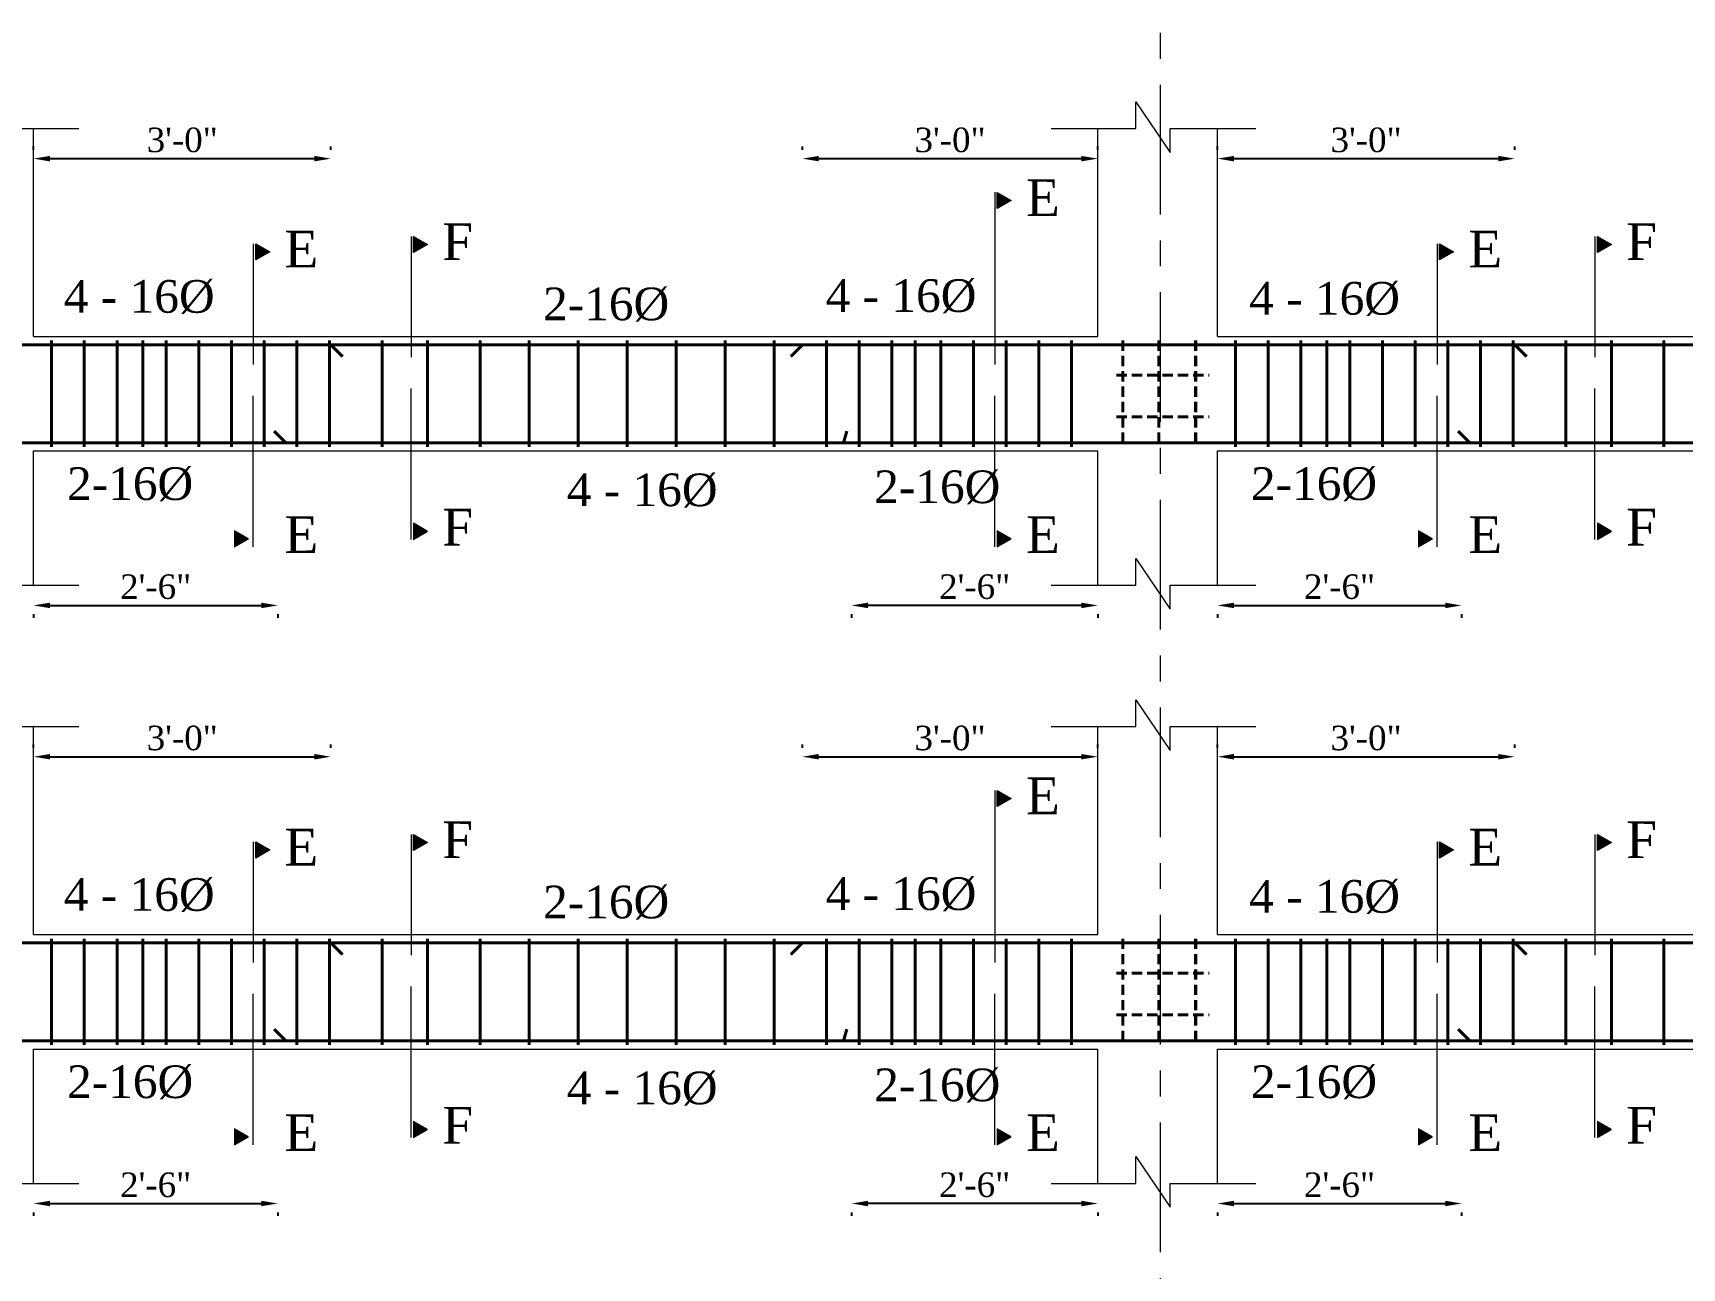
# Model space of a CAD drawing. Extents: x -2338379 to 930990, y -818978 to 106940.
# Drawn here: x 386105.6 to 386509.3, y -208315.8 to -208013.6 of the extents above; entities that cross this region are included whole.
import ezdxf

# ---------------------------------------------------------------- set-up
doc = ezdxf.new("R2010")
doc.units = 0
doc.header["$MEASUREMENT"] = 0
doc.header["$PDMODE"] = 34
doc.linetypes.add('CENTER', pattern=[50.8, 31.75, -6.35, 6.35, -6.35])
doc.linetypes.add('DASHED', pattern=[0.75, 0.5, -0.25])
doc.layers.get('DEFPOINTS').update_dxf_attribs({"linetype": 'CONTINUOUS'})
for name, color, linetype, lineweight in [('Center', 11, 'CENTER', 15), ('Dimension', 35, 'CONTINUOUS', 9), ('HATCH', 3, 'CONTINUOUS', 15), ('rcc elevation', 253, 'CONTINUOUS', 18), ('rebar', 3, 'CONTINUOUS', 40), ('TEXT', 7, 'CONTINUOUS', 30), ('WALL', 1, 'CONTINUOUS', 40)]:
    doc.layers.add(name, color=color, linetype=linetype, lineweight=lineweight)
doc.styles.get("Standard").update_dxf_attribs({"font": 'times.ttf', "height": 6})
doc.dimstyles.new('Standard$0', dxfattribs={"dimtxt": 6, "dimasz": 4, "dimexe": 3, "dimexo": 6, "dimgap": 3, "dimtad": 1, "dimdec": 1, "dimzin": 0, "dimdsep": 46, "dimlunit": 4, "dimtxsty": 'Standard', "dimcen": 0.09, "dimclrd": 6, "dimclre": 6, "dimclrt": 7, "dimadec": 0, "dimazin": 0, "dimtfac": 1, "dimtdec": 1, "dimtix": 1, "dimtofl": 0, "dimtmove": 1, "dimatfit": 3, "dimfxl": 1, "dimtolj": 1, "dimtzin": 0, "dimlwd": 18, "dimlwe": 18, "dimarcsym": 0})

# ---------------------------------------------------------------- blocks, each defined once
blk = doc.blocks.new('*D809')
at = {"layer": 'DEFPOINTS', "color": 0, "lineweight": 30, "transparency": 16777216}
for p in [(386178.49, -208190.71), (386105.74, -208197.55), (386178.49, -208197.55)]:
    blk.add_point(p, dxfattribs=at)
at = {"layer": 'TEXT', "color": 6, "lineweight": -2, "transparency": 16777216}
for p, q in [((386105.74, -208188.55), (386105.74, -208187.71)), ((386178.49, -208188.55), (386178.49, -208187.71)), ((386109.74, -208190.71), (386174.49, -208190.71))]:
    blk.add_line(p, q, dxfattribs=at)
at = {"layer": 'TEXT', "color": 6, "lineweight": 30, "transparency": 16777216}
for points in [[(386109.74, -208190.04), (386109.74, -208191.38), (386105.74, -208190.71)], [(386174.49, -208190.04), (386174.49, -208191.38), (386178.49, -208190.71)]]:
    blk.add_solid(points, dxfattribs=at)
at = {"layer": 'TEXT', "color": 7, "transparency": 16777216, "insert": (386142.12, -208186.16), "char_height": 6, "attachment_point": 5}
blk.add_mtext('\\A1;3\'-0"', dxfattribs=at)
blk = doc.blocks.new('*D810')
at = {"layer": 'DEFPOINTS', "color": 0, "lineweight": 30, "transparency": 16777216}
for p in [(386105.74, -208293.22), (386165.49, -208293.22), (386165.49, -208300.06)]:
    blk.add_point(p, dxfattribs=at)
at = {"layer": 'TEXT', "color": 6, "lineweight": -2, "transparency": 16777216}
for p, q in [((386109.74, -208300.06), (386161.49, -208300.06)), ((386105.74, -208302.22), (386105.74, -208303.06)), ((386165.49, -208302.22), (386165.49, -208303.06))]:
    blk.add_line(p, q, dxfattribs=at)
at = {"layer": 'TEXT', "color": 6, "lineweight": 30, "transparency": 16777216}
for points in [[(386109.74, -208299.39), (386109.74, -208300.73), (386105.74, -208300.06)], [(386161.49, -208299.39), (386161.49, -208300.73), (386165.49, -208300.06)]]:
    blk.add_solid(points, dxfattribs=at)
at = {"layer": 'TEXT', "color": 7, "transparency": 16777216, "insert": (386135.62, -208295.51), "char_height": 6, "attachment_point": 5}
blk.add_mtext('\\A1;2\'-6"', dxfattribs=at)
blk = doc.blocks.new('*D811')
at = {"layer": 'DEFPOINTS', "color": 0, "lineweight": 30, "transparency": 16777216}
for p in [(386366.23, -208190.71), (386293.96, -208197.55), (386366.23, -208197.55)]:
    blk.add_point(p, dxfattribs=at)
at = {"layer": 'TEXT', "color": 6, "lineweight": -2, "transparency": 16777216}
for p, q in [((386293.96, -208188.55), (386293.96, -208187.71)), ((386366.23, -208188.55), (386366.23, -208187.71)), ((386297.96, -208190.71), (386362.23, -208190.71))]:
    blk.add_line(p, q, dxfattribs=at)
at = {"layer": 'TEXT', "color": 6, "lineweight": 30, "transparency": 16777216}
for points in [[(386297.96, -208190.04), (386297.96, -208191.38), (386293.96, -208190.71)], [(386362.23, -208190.04), (386362.23, -208191.38), (386366.23, -208190.71)]]:
    blk.add_solid(points, dxfattribs=at)
at = {"layer": 'TEXT', "color": 7, "transparency": 16777216, "insert": (386330.09, -208186.16), "char_height": 6, "attachment_point": 5}
blk.add_mtext('\\A1;3\'-0"', dxfattribs=at)
blk = doc.blocks.new('*D812')
at = {"layer": 'DEFPOINTS', "color": 0, "lineweight": 30, "transparency": 16777216}
for p in [(386305.99, -208293.22), (386366.25, -208293.22), (386305.99, -208300.06)]:
    blk.add_point(p, dxfattribs=at)
at = {"layer": 'TEXT', "color": 6, "lineweight": -2, "transparency": 16777216}
for p, q in [((386362.25, -208300.06), (386309.99, -208300.06)), ((386305.99, -208302.22), (386305.99, -208303.06)), ((386366.25, -208302.22), (386366.25, -208303.06))]:
    blk.add_line(p, q, dxfattribs=at)
at = {"layer": 'TEXT', "color": 6, "lineweight": 30, "transparency": 16777216}
for points in [[(386309.99, -208299.39), (386309.99, -208300.73), (386305.99, -208300.06)], [(386362.25, -208299.39), (386362.25, -208300.73), (386366.25, -208300.06)]]:
    blk.add_solid(points, dxfattribs=at)
at = {"layer": 'TEXT', "color": 7, "transparency": 16777216, "insert": (386336.12, -208295.51), "char_height": 6, "attachment_point": 5}
blk.add_mtext('\\A1;2\'-6"', dxfattribs=at)
blk = doc.blocks.new('*D813')
at = {"layer": 'DEFPOINTS', "color": 0, "lineweight": 30, "transparency": 16777216}
for p in [(386468.32, -208190.71), (386395.57, -208197.55), (386468.32, -208197.55)]:
    blk.add_point(p, dxfattribs=at)
at = {"layer": 'TEXT', "color": 6, "lineweight": -2, "transparency": 16777216}
for p, q in [((386395.57, -208188.55), (386395.57, -208187.71)), ((386468.32, -208188.55), (386468.32, -208187.71)), ((386399.57, -208190.71), (386464.32, -208190.71))]:
    blk.add_line(p, q, dxfattribs=at)
at = {"layer": 'TEXT', "color": 6, "lineweight": 30, "transparency": 16777216}
for points in [[(386399.57, -208190.04), (386399.57, -208191.38), (386395.57, -208190.71)], [(386464.32, -208190.04), (386464.32, -208191.38), (386468.32, -208190.71)]]:
    blk.add_solid(points, dxfattribs=at)
at = {"layer": 'TEXT', "color": 7, "transparency": 16777216, "insert": (386431.94, -208186.16), "char_height": 6, "attachment_point": 5}
blk.add_mtext('\\A1;3\'-0"', dxfattribs=at)
blk = doc.blocks.new('*D814')
at = {"layer": 'DEFPOINTS', "color": 0, "lineweight": 30, "transparency": 16777216}
for p in [(386395.57, -208293.22), (386455.32, -208293.22), (386455.32, -208300.06)]:
    blk.add_point(p, dxfattribs=at)
at = {"layer": 'TEXT', "color": 6, "lineweight": -2, "transparency": 16777216}
for p, q in [((386399.57, -208300.06), (386451.32, -208300.06)), ((386395.57, -208302.22), (386395.57, -208303.06)), ((386455.32, -208302.22), (386455.32, -208303.06))]:
    blk.add_line(p, q, dxfattribs=at)
at = {"layer": 'TEXT', "color": 6, "lineweight": 30, "transparency": 16777216}
for points in [[(386399.57, -208299.39), (386399.57, -208300.73), (386395.57, -208300.06)], [(386451.32, -208299.39), (386451.32, -208300.73), (386455.32, -208300.06)]]:
    blk.add_solid(points, dxfattribs=at)
at = {"layer": 'TEXT', "color": 7, "transparency": 16777216, "insert": (386425.44, -208295.51), "char_height": 6, "attachment_point": 5}
blk.add_mtext('\\A1;2\'-6"', dxfattribs=at)
blk = doc.blocks.new('*D829')
at = {"layer": 'DEFPOINTS', "color": 0, "lineweight": 30, "transparency": 16777216}
for p in [(386178.49, -208044.33), (386105.74, -208051.17), (386178.49, -208051.17)]:
    blk.add_point(p, dxfattribs=at)
at = {"layer": 'TEXT', "color": 6, "lineweight": -2, "transparency": 16777216}
for p, q in [((386105.74, -208042.17), (386105.74, -208041.33)), ((386178.49, -208042.17), (386178.49, -208041.33)), ((386109.74, -208044.33), (386174.49, -208044.33))]:
    blk.add_line(p, q, dxfattribs=at)
at = {"layer": 'TEXT', "color": 6, "lineweight": 30, "transparency": 16777216}
for points in [[(386109.74, -208043.66), (386109.74, -208045), (386105.74, -208044.33)], [(386174.49, -208043.66), (386174.49, -208045), (386178.49, -208044.33)]]:
    blk.add_solid(points, dxfattribs=at)
at = {"layer": 'TEXT', "color": 7, "transparency": 16777216, "insert": (386142.12, -208039.78), "char_height": 6, "attachment_point": 5}
blk.add_mtext('\\A1;3\'-0"', dxfattribs=at)
blk = doc.blocks.new('*D830')
at = {"layer": 'DEFPOINTS', "color": 0, "lineweight": 30, "transparency": 16777216}
for p in [(386105.74, -208146.84), (386165.49, -208146.84), (386165.49, -208153.68)]:
    blk.add_point(p, dxfattribs=at)
at = {"layer": 'TEXT', "color": 6, "lineweight": -2, "transparency": 16777216}
for p, q in [((386109.74, -208153.68), (386161.49, -208153.68)), ((386105.74, -208155.84), (386105.74, -208156.68)), ((386165.49, -208155.84), (386165.49, -208156.68))]:
    blk.add_line(p, q, dxfattribs=at)
at = {"layer": 'TEXT', "color": 6, "lineweight": 30, "transparency": 16777216}
for points in [[(386109.74, -208153.01), (386109.74, -208154.35), (386105.74, -208153.68)], [(386161.49, -208153.01), (386161.49, -208154.35), (386165.49, -208153.68)]]:
    blk.add_solid(points, dxfattribs=at)
at = {"layer": 'TEXT', "color": 7, "transparency": 16777216, "insert": (386135.62, -208149.13), "char_height": 6, "attachment_point": 5}
blk.add_mtext('\\A1;2\'-6"', dxfattribs=at)
blk = doc.blocks.new('*D831')
at = {"layer": 'DEFPOINTS', "color": 0, "lineweight": 30, "transparency": 16777216}
for p in [(386366.23, -208044.33), (386293.96, -208051.17), (386366.23, -208051.17)]:
    blk.add_point(p, dxfattribs=at)
at = {"layer": 'TEXT', "color": 6, "lineweight": -2, "transparency": 16777216}
for p, q in [((386293.96, -208042.17), (386293.96, -208041.33)), ((386366.23, -208042.17), (386366.23, -208041.33)), ((386297.96, -208044.33), (386362.23, -208044.33))]:
    blk.add_line(p, q, dxfattribs=at)
at = {"layer": 'TEXT', "color": 6, "lineweight": 30, "transparency": 16777216}
for points in [[(386297.96, -208043.66), (386297.96, -208045), (386293.96, -208044.33)], [(386362.23, -208043.66), (386362.23, -208045), (386366.23, -208044.33)]]:
    blk.add_solid(points, dxfattribs=at)
at = {"layer": 'TEXT', "color": 7, "transparency": 16777216, "insert": (386330.09, -208039.78), "char_height": 6, "attachment_point": 5}
blk.add_mtext('\\A1;3\'-0"', dxfattribs=at)
blk = doc.blocks.new('*D832')
at = {"layer": 'DEFPOINTS', "color": 0, "lineweight": 30, "transparency": 16777216}
for p in [(386305.99, -208146.84), (386366.25, -208146.84), (386305.99, -208153.68)]:
    blk.add_point(p, dxfattribs=at)
at = {"layer": 'TEXT', "color": 6, "lineweight": -2, "transparency": 16777216}
for p, q in [((386362.25, -208153.68), (386309.99, -208153.68)), ((386305.99, -208155.84), (386305.99, -208156.68)), ((386366.25, -208155.84), (386366.25, -208156.68))]:
    blk.add_line(p, q, dxfattribs=at)
at = {"layer": 'TEXT', "color": 6, "lineweight": 30, "transparency": 16777216}
for points in [[(386309.99, -208153.01), (386309.99, -208154.35), (386305.99, -208153.68)], [(386362.25, -208153.01), (386362.25, -208154.35), (386366.25, -208153.68)]]:
    blk.add_solid(points, dxfattribs=at)
at = {"layer": 'TEXT', "color": 7, "transparency": 16777216, "insert": (386336.12, -208149.13), "char_height": 6, "attachment_point": 5}
blk.add_mtext('\\A1;2\'-6"', dxfattribs=at)
blk = doc.blocks.new('*D833')
at = {"layer": 'DEFPOINTS', "color": 0, "lineweight": 30, "transparency": 16777216}
for p in [(386468.32, -208044.33), (386395.57, -208051.17), (386468.32, -208051.17)]:
    blk.add_point(p, dxfattribs=at)
at = {"layer": 'TEXT', "color": 6, "lineweight": -2, "transparency": 16777216}
for p, q in [((386395.57, -208042.17), (386395.57, -208041.33)), ((386468.32, -208042.17), (386468.32, -208041.33)), ((386399.57, -208044.33), (386464.32, -208044.33))]:
    blk.add_line(p, q, dxfattribs=at)
at = {"layer": 'TEXT', "color": 6, "lineweight": 30, "transparency": 16777216}
for points in [[(386399.57, -208043.66), (386399.57, -208045), (386395.57, -208044.33)], [(386464.32, -208043.66), (386464.32, -208045), (386468.32, -208044.33)]]:
    blk.add_solid(points, dxfattribs=at)
at = {"layer": 'TEXT', "color": 7, "transparency": 16777216, "insert": (386431.94, -208039.78), "char_height": 6, "attachment_point": 5}
blk.add_mtext('\\A1;3\'-0"', dxfattribs=at)
blk = doc.blocks.new('*D834')
at = {"layer": 'DEFPOINTS', "color": 0, "lineweight": 30, "transparency": 16777216}
for p in [(386395.57, -208146.84), (386455.32, -208146.84), (386455.32, -208153.68)]:
    blk.add_point(p, dxfattribs=at)
at = {"layer": 'TEXT', "color": 6, "lineweight": -2, "transparency": 16777216}
for p, q in [((386399.57, -208153.68), (386451.32, -208153.68)), ((386395.57, -208155.84), (386395.57, -208156.68)), ((386455.32, -208155.84), (386455.32, -208156.68))]:
    blk.add_line(p, q, dxfattribs=at)
at = {"layer": 'TEXT', "color": 6, "lineweight": 30, "transparency": 16777216}
for points in [[(386399.57, -208153.01), (386399.57, -208154.35), (386395.57, -208153.68)], [(386451.32, -208153.01), (386451.32, -208154.35), (386455.32, -208153.68)]]:
    blk.add_solid(points, dxfattribs=at)
at = {"layer": 'TEXT', "color": 7, "transparency": 16777216, "insert": (386425.44, -208149.13), "char_height": 6, "attachment_point": 5}
blk.add_mtext('\\A1;2\'-6"', dxfattribs=at)

msp = doc.modelspace()

# ---------------------------------------------------------------- hatches: boundary and pattern name
at = {"layer": 'HATCH', "ltscale": 0.5}
for points in [[(386341.66, -208056.54), (386341.66, -208052.59), (386345.08, -208054.56)], [(386160.12, -208069.12), (386160.12, -208065.17), (386163.54, -208067.15)], [(386198.77, -208067.3), (386198.77, -208063.35), (386202.19, -208065.32)], [(386449.95, -208069.12), (386449.95, -208065.17), (386453.37, -208067.15)], [(386488.6, -208067.3), (386488.6, -208063.35), (386492.02, -208065.32)], [(386154.92, -208135.4), (386154.92, -208139.35), (386158.34, -208137.38)], [(386198.77, -208133.58), (386198.77, -208137.53), (386202.19, -208135.56)], [(386341.66, -208135.4), (386341.66, -208139.35), (386345.08, -208137.38)], [(386444.75, -208135.4), (386444.75, -208139.35), (386448.17, -208137.38)], [(386488.6, -208133.58), (386488.6, -208137.53), (386492.02, -208135.56)], [(386341.66, -208202.92), (386341.66, -208198.97), (386345.08, -208200.94)], [(386160.12, -208215.5), (386160.12, -208211.55), (386163.54, -208213.53)], [(386198.77, -208213.68), (386198.77, -208209.73), (386202.19, -208211.7)], [(386449.95, -208215.5), (386449.95, -208211.55), (386453.37, -208213.53)], [(386488.6, -208213.68), (386488.6, -208209.73), (386492.02, -208211.7)], [(386198.77, -208279.96), (386198.77, -208283.91), (386202.19, -208281.94)], [(386488.6, -208279.96), (386488.6, -208283.91), (386492.02, -208281.94)], [(386154.92, -208281.78), (386154.92, -208285.73), (386158.34, -208283.76)], [(386341.66, -208281.78), (386341.66, -208285.73), (386345.08, -208283.76)], [(386444.75, -208281.78), (386444.75, -208285.73), (386448.17, -208283.76)]]:
    msp.add_hatch(color=256, dxfattribs=at).paths.add_polyline_path(points)

# ---------------------------------------------------------------- linework, layer by layer
at = {"layer": 'Center'}
msp.add_line((386381.57, -208667.58), (386381.57, -207680.99), dxfattribs=at)
at = {"layer": 'Dimension', "ltscale": 0.5}
for p, q in [((386341.03, -208052.56), (386341.03, -208094.73)), ((386159.49, -208065.18), (386159.49, -208094.73)), ((386198.14, -208063.36), (386198.14, -208092.91)), ((386449.32, -208065.18), (386449.32, -208094.73)), ((386487.97, -208063.36), (386487.97, -208092.91)), ((386159.49, -208139.34), (386159.49, -208102.39)), ((386198.14, -208137.52), (386198.14, -208100.57)), ((386341.03, -208139.34), (386341.03, -208102.39)), ((386449.32, -208139.34), (386449.32, -208102.39)), ((386487.97, -208137.52), (386487.97, -208100.57)), ((386341.03, -208198.94), (386341.03, -208241.11)), ((386159.49, -208211.56), (386159.49, -208241.11)), ((386198.14, -208209.74), (386198.14, -208239.29)), ((386449.32, -208211.56), (386449.32, -208241.11)), ((386487.97, -208209.74), (386487.97, -208239.29)), ((386198.14, -208283.9), (386198.14, -208246.95)), ((386487.97, -208283.9), (386487.97, -208246.95)), ((386159.49, -208285.72), (386159.49, -208248.77)), ((386341.03, -208285.72), (386341.03, -208248.77)), ((386449.32, -208285.72), (386449.32, -208248.77))]:
    msp.add_line(p, q, dxfattribs=at)
at = {"layer": 'Dimension'}
for points in [[(386066.68, -208036.96), (386087.47, -208036.96), (386087.47, -208030.4), (386095.86, -208042.79), (386095.86, -208036.96), (386116.83, -208036.96)], [(386354.82, -208036.96), (386375.6, -208036.96), (386375.6, -208030.4), (386383.99, -208042.79), (386383.99, -208036.96), (386404.96, -208036.96)], [(386066.68, -208148.75), (386087.47, -208148.75), (386087.47, -208142.2), (386095.86, -208154.58), (386095.86, -208148.75), (386116.83, -208148.75)], [(386354.82, -208148.75), (386375.6, -208148.75), (386375.6, -208142.2), (386383.99, -208154.58), (386383.99, -208148.75), (386404.96, -208148.75)], [(386066.68, -208183.34), (386087.47, -208183.34), (386087.47, -208176.78), (386095.86, -208189.17), (386095.86, -208183.34), (386116.83, -208183.34)], [(386354.82, -208183.34), (386375.6, -208183.34), (386375.6, -208176.78), (386383.99, -208189.17), (386383.99, -208183.34), (386404.96, -208183.34)], [(386066.68, -208295.13), (386087.47, -208295.13), (386087.47, -208288.58), (386095.86, -208300.96), (386095.86, -208295.13), (386116.83, -208295.13)], [(386354.82, -208295.13), (386375.6, -208295.13), (386375.6, -208288.58), (386383.99, -208300.96), (386383.99, -208295.13), (386404.96, -208295.13)]]:
    msp.add_lwpolyline(points, dxfattribs=at)
at = {"layer": 'Dimension', "ltscale": 0.5}
for points in [[(386345.08, -208054.56), (386341.66, -208056.54), (386341.66, -208052.59)], [(386163.54, -208067.15), (386160.12, -208069.12), (386160.12, -208065.17)], [(386202.19, -208065.32), (386198.77, -208067.3), (386198.77, -208063.35)], [(386453.37, -208067.15), (386449.95, -208069.12), (386449.95, -208065.17)], [(386492.02, -208065.32), (386488.6, -208067.3), (386488.6, -208063.35)], [(386158.34, -208137.38), (386154.92, -208135.4), (386154.92, -208139.35)], [(386202.19, -208135.56), (386198.77, -208133.58), (386198.77, -208137.53)], [(386345.08, -208137.38), (386341.66, -208135.4), (386341.66, -208139.35)], [(386448.17, -208137.38), (386444.75, -208135.4), (386444.75, -208139.35)], [(386492.02, -208135.56), (386488.6, -208133.58), (386488.6, -208137.53)], [(386345.08, -208200.94), (386341.66, -208202.92), (386341.66, -208198.97)], [(386163.54, -208213.53), (386160.12, -208215.5), (386160.12, -208211.55)], [(386202.19, -208211.7), (386198.77, -208213.68), (386198.77, -208209.73)], [(386453.37, -208213.53), (386449.95, -208215.5), (386449.95, -208211.55)], [(386492.02, -208211.7), (386488.6, -208213.68), (386488.6, -208209.73)], [(386202.19, -208281.94), (386198.77, -208279.96), (386198.77, -208283.91)], [(386492.02, -208281.94), (386488.6, -208279.96), (386488.6, -208283.91)], [(386158.34, -208283.76), (386154.92, -208281.78), (386154.92, -208285.73)], [(386345.08, -208283.76), (386341.66, -208281.78), (386341.66, -208285.73)], [(386448.17, -208283.76), (386444.75, -208281.78), (386444.75, -208285.73)]]:
    msp.add_lwpolyline(points, close=True, dxfattribs=at)
at = {"layer": 'rcc elevation', "ltscale": 20}
for p, q in [((386105.74, -208087.88), (386105.74, -208036.96)), ((386105.74, -208087.88), (386105.74, -208036.96)), ((386366.23, -208087.88), (386366.23, -208036.96)), ((386395.57, -208087.88), (386395.57, -208036.96)), ((386395.57, -208087.88), (386395.57, -208036.96)), ((386105.74, -208087.88), (386366.23, -208087.88)), ((386395.57, -208087.88), (386656.05, -208087.88)), ((386105.74, -208115.88), (386366.23, -208115.88)), ((386105.74, -208148.75), (386105.74, -208115.88)), ((386105.74, -208148.75), (386105.74, -208115.88)), ((386366.23, -208148.75), (386366.23, -208115.88)), ((386395.57, -208115.88), (386656.05, -208115.88)), ((386395.57, -208148.75), (386395.57, -208115.88)), ((386395.57, -208148.75), (386395.57, -208115.88)), ((386105.74, -208234.26), (386105.74, -208183.34)), ((386105.74, -208234.26), (386105.74, -208183.34)), ((386366.23, -208234.26), (386366.23, -208183.34)), ((386395.57, -208234.26), (386395.57, -208183.34)), ((386395.57, -208234.26), (386395.57, -208183.34)), ((386105.74, -208234.26), (386366.23, -208234.26)), ((386395.57, -208234.26), (386656.05, -208234.26)), ((386105.74, -208262.26), (386366.23, -208262.26)), ((386105.74, -208295.13), (386105.74, -208262.26)), ((386105.74, -208295.13), (386105.74, -208262.26)), ((386366.23, -208295.13), (386366.23, -208262.26)), ((386395.57, -208262.26), (386656.05, -208262.26)), ((386395.57, -208295.13), (386395.57, -208262.26)), ((386395.57, -208295.13), (386395.57, -208262.26))]:
    msp.add_line(p, q, dxfattribs=at)
at = {"layer": 'rebar', "ltscale": 20}
for p, q in [((385508.8, -208089.88), (387251.14, -208089.88)), ((386178.49, -208089.88), (386181.34, -208092.73)), ((386293.96, -208089.88), (386291.11, -208092.73)), ((386468.32, -208089.88), (386471.17, -208092.73)), ((386164.64, -208111.03), (386167.49, -208113.88)), ((386304.84, -208111.03), (386303.99, -208113.88)), ((386454.47, -208111.03), (386457.32, -208113.88)), ((385506.17, -208113.88), (387253.77, -208113.88)), ((385508.8, -208236.26), (387251.14, -208236.26)), ((386178.49, -208236.26), (386181.34, -208239.11)), ((386293.96, -208236.26), (386291.11, -208239.11)), ((386468.32, -208236.26), (386471.17, -208239.11)), ((385506.17, -208260.26), (387253.77, -208260.26)), ((386164.64, -208257.41), (386167.49, -208260.26)), ((386304.84, -208257.41), (386303.99, -208260.26)), ((386454.47, -208257.41), (386457.32, -208260.26))]:
    msp.add_line(p, q, dxfattribs=at)
at = {"layer": 'rebar', "ltscale": 5}
for p, q in [((386110.15, -208088.88), (386110.15, -208114.88)), ((386118.15, -208088.88), (386118.15, -208114.88)), ((386126.15, -208088.88), (386126.15, -208114.88)), ((386132.48, -208088.88), (386132.48, -208114.88)), ((386138.15, -208088.88), (386138.15, -208114.88)), ((386146.15, -208088.88), (386146.15, -208114.88)), ((386154.15, -208088.88), (386154.15, -208114.88)), ((386162.15, -208088.88), (386162.15, -208114.88)), ((386170.15, -208088.88), (386170.15, -208114.88)), ((386178.15, -208088.88), (386178.15, -208114.88)), ((386191.03, -208088.88), (386191.03, -208114.88)), ((386202.15, -208088.88), (386202.15, -208114.88)), ((386215.03, -208088.88), (386215.03, -208114.88)), ((386227.03, -208088.88), (386227.03, -208114.88)), ((386239.03, -208088.88), (386239.03, -208114.88)), ((386251.03, -208088.88), (386251.03, -208114.88)), ((386263.03, -208088.88), (386263.03, -208114.88)), ((386275.03, -208088.88), (386275.03, -208114.88)), ((386287.03, -208088.88), (386287.03, -208114.88)), ((386299.82, -208088.88), (386299.82, -208114.88)), ((386307.82, -208088.88), (386307.82, -208114.88)), ((386315.82, -208088.88), (386315.82, -208114.88)), ((386321.54, -208088.88), (386321.54, -208114.88)), ((386327.82, -208088.88), (386327.82, -208114.88)), ((386335.82, -208088.88), (386335.82, -208114.88)), ((386343.82, -208088.88), (386343.82, -208114.88)), ((386351.82, -208088.88), (386351.82, -208114.88)), ((386359.82, -208088.88), (386359.82, -208114.88)), ((386399.98, -208088.88), (386399.98, -208114.88)), ((386407.98, -208088.88), (386407.98, -208114.88)), ((386415.98, -208088.88), (386415.98, -208114.88)), ((386422.31, -208088.88), (386422.31, -208114.88)), ((386427.98, -208088.88), (386427.98, -208114.88)), ((386435.98, -208088.88), (386435.98, -208114.88)), ((386443.98, -208088.88), (386443.98, -208114.88)), ((386451.98, -208088.88), (386451.98, -208114.88)), ((386459.98, -208088.88), (386459.98, -208114.88)), ((386467.98, -208088.88), (386467.98, -208114.88)), ((386480.86, -208088.88), (386480.86, -208114.88)), ((386491.98, -208088.88), (386491.98, -208114.88)), ((386504.86, -208088.88), (386504.86, -208114.88)), ((386110.15, -208235.26), (386110.15, -208261.26)), ((386118.15, -208235.26), (386118.15, -208261.26)), ((386126.15, -208235.26), (386126.15, -208261.26)), ((386132.48, -208235.26), (386132.48, -208261.26)), ((386138.15, -208235.26), (386138.15, -208261.26)), ((386146.15, -208235.26), (386146.15, -208261.26)), ((386154.15, -208235.26), (386154.15, -208261.26)), ((386162.15, -208235.26), (386162.15, -208261.26)), ((386170.15, -208235.26), (386170.15, -208261.26)), ((386178.15, -208235.26), (386178.15, -208261.26)), ((386191.03, -208235.26), (386191.03, -208261.26)), ((386202.15, -208235.26), (386202.15, -208261.26)), ((386215.03, -208235.26), (386215.03, -208261.26)), ((386227.03, -208235.26), (386227.03, -208261.26)), ((386239.03, -208235.26), (386239.03, -208261.26)), ((386251.03, -208235.26), (386251.03, -208261.26)), ((386263.03, -208235.26), (386263.03, -208261.26)), ((386275.03, -208235.26), (386275.03, -208261.26)), ((386287.03, -208235.26), (386287.03, -208261.26)), ((386299.82, -208235.26), (386299.82, -208261.26)), ((386307.82, -208235.26), (386307.82, -208261.26)), ((386315.82, -208235.26), (386315.82, -208261.26)), ((386321.54, -208235.26), (386321.54, -208261.26)), ((386327.82, -208235.26), (386327.82, -208261.26)), ((386335.82, -208235.26), (386335.82, -208261.26)), ((386343.82, -208235.26), (386343.82, -208261.26)), ((386351.82, -208235.26), (386351.82, -208261.26)), ((386359.82, -208235.26), (386359.82, -208261.26)), ((386399.98, -208235.26), (386399.98, -208261.26)), ((386407.98, -208235.26), (386407.98, -208261.26)), ((386415.98, -208235.26), (386415.98, -208261.26)), ((386422.31, -208235.26), (386422.31, -208261.26)), ((386427.98, -208235.26), (386427.98, -208261.26)), ((386435.98, -208235.26), (386435.98, -208261.26)), ((386443.98, -208235.26), (386443.98, -208261.26)), ((386451.98, -208235.26), (386451.98, -208261.26)), ((386459.98, -208235.26), (386459.98, -208261.26)), ((386467.98, -208235.26), (386467.98, -208261.26)), ((386480.86, -208235.26), (386480.86, -208261.26)), ((386491.98, -208235.26), (386491.98, -208261.26)), ((386504.86, -208235.26), (386504.86, -208261.26))]:
    msp.add_line(p, q, dxfattribs=at)
at = {"layer": 'rebar', "linetype": 'DASHED', "ltscale": 5}
for p, q in [((386372.36, -208088.88), (386372.36, -208114.88)), ((386381.22, -208088.88), (386381.22, -208114.88)), ((386390.18, -208088.88), (386390.18, -208114.88)), ((386390.27, -208088.88), (386390.27, -208114.88)), ((386370.87, -208097.33), (386393.55, -208097.33)), ((386370.87, -208107.5), (386393.55, -208107.5)), ((386372.36, -208235.26), (386372.36, -208261.26)), ((386381.22, -208235.26), (386381.22, -208261.26)), ((386390.18, -208235.26), (386390.18, -208261.26)), ((386390.27, -208235.26), (386390.27, -208261.26)), ((386370.87, -208243.71), (386393.55, -208243.71)), ((386370.87, -208253.88), (386393.55, -208253.88))]:
    msp.add_line(p, q, dxfattribs=at)

# ---------------------------------------------------------------- texts
at = {"layer": 'TEXT', "attachment_point": 1}
for s, insert, char_height, width in [('{\\fTimes New Roman|b0|i0|c0|p18;E}', (386348.66, -208049.39), 9, 1356.5327), ('{\\fTimes New Roman|b0|i0|c0|p18;E}', (386167.12, -208061.97), 9, 1356.5327), ('{\\fTimes New Roman|b0|i0|c0|p18;F}', (386205.77, -208060.15), 9, 1356.5327), ('{\\fTimes New Roman|b0|i0|c0|p18;E}', (386456.95, -208061.97), 9, 1356.5327), ('{\\fTimes New Roman|b0|i0|c0|p18;F}', (386495.6, -208060.15), 9, 1356.5327), ('2-16%%C ', (386230.46, -208075.88), 8, 1404.5327), ('2-16%%C ', (386113.92, -208119.87), 8, 1356.5327), ('2-16%%C ', (386311.52, -208120.64), 8, 1356.5327), ('2-16%%C ', (386403.75, -208119.87), 8, 1356.5327), ('{\\fTimes New Roman|b0|i0|c0|p18;F}', (386205.77, -208130.03), 9, 1356.5327), ('{\\fTimes New Roman|b0|i0|c0|p18;F}', (386495.6, -208130.03), 9, 1356.5327), ('{\\fTimes New Roman|b0|i0|c0|p18;E}', (386167.12, -208131.85), 9, 1356.5327), ('{\\fTimes New Roman|b0|i0|c0|p18;E}', (386348.66, -208131.85), 9, 1356.5327), ('{\\fTimes New Roman|b0|i0|c0|p18;E}', (386456.95, -208131.85), 9, 1356.5327), ('{\\fTimes New Roman|b0|i0|c0|p18;E}', (386348.66, -208195.77), 9, 1356.5327), ('{\\fTimes New Roman|b0|i0|c0|p18;F}', (386205.77, -208206.53), 9, 1356.5327), ('{\\fTimes New Roman|b0|i0|c0|p18;F}', (386495.6, -208206.53), 9, 1356.5327), ('{\\fTimes New Roman|b0|i0|c0|p18;E}', (386167.12, -208208.35), 9, 1356.5327), ('{\\fTimes New Roman|b0|i0|c0|p18;E}', (386456.95, -208208.35), 9, 1356.5327), ('2-16%%C ', (386230.46, -208222.26), 8, 1404.5327), ('2-16%%C ', (386113.92, -208266.25), 8, 1356.5327), ('2-16%%C ', (386311.52, -208267.02), 8, 1356.5327), ('2-16%%C ', (386403.75, -208266.25), 8, 1356.5327), ('{\\fTimes New Roman|b0|i0|c0|p18;F}', (386205.77, -208276.41), 9, 1356.5327), ('{\\fTimes New Roman|b0|i0|c0|p18;F}', (386495.6, -208276.41), 9, 1356.5327), ('{\\fTimes New Roman|b0|i0|c0|p18;E}', (386167.12, -208278.23), 9, 1356.5327), ('{\\fTimes New Roman|b0|i0|c0|p18;E}', (386348.66, -208278.23), 9, 1356.5327), ('{\\fTimes New Roman|b0|i0|c0|p18;E}', (386456.95, -208278.23), 9, 1356.5327)]:
    msp.add_mtext(s, dxfattribs=dict(at, insert=insert, char_height=char_height, width=width))
at = {"layer": 'WALL', "color": 7, "char_height": 8, "attachment_point": 5}
for insert in [(386131.59, -208078.21), (386318.08, -208078.01), (386421.78, -208078.67), (386254.71, -208125.55), (386131.59, -208224.59), (386318.08, -208224.39), (386421.78, -208225.05), (386254.71, -208271.93)]:
    msp.add_mtext('4 - 16%%C', dxfattribs=dict(at, insert=insert))

# ---------------------------------------------------------------- dimensions: what is measured, and where the dimension line sits
at = {"layer": 'TEXT'}
for p1, p2, distance, picture, middle in [((386105.74, -208051.17), (386178.49, -208051.17), 6.84, '*D829', (386142.12, -208039.78)), ((386293.96, -208051.17), (386366.23, -208051.17), 6.84, '*D831', (386330.09, -208039.78)), ((386395.57, -208051.17), (386468.32, -208051.17), 6.84, '*D833', (386431.94, -208039.78)), ((386105.74, -208146.84), (386165.49, -208146.84), -6.84, '*D830', (386135.62, -208149.13)), ((386366.25, -208146.84), (386305.99, -208146.84), 6.84, '*D832', (386336.12, -208149.13)), ((386395.57, -208146.84), (386455.32, -208146.84), -6.84, '*D834', (386425.44, -208149.13)), ((386105.74, -208197.55), (386178.49, -208197.55), 6.84, '*D809', (386142.12, -208186.16)), ((386293.96, -208197.55), (386366.23, -208197.55), 6.84, '*D811', (386330.09, -208186.16)), ((386395.57, -208197.55), (386468.32, -208197.55), 6.84, '*D813', (386431.94, -208186.16)), ((386105.74, -208293.22), (386165.49, -208293.22), -6.84, '*D810', (386135.62, -208295.51)), ((386366.25, -208293.22), (386305.99, -208293.22), 6.84, '*D812', (386336.12, -208295.51)), ((386395.57, -208293.22), (386455.32, -208293.22), -6.84, '*D814', (386425.44, -208295.51))]:
    dim = msp.add_aligned_dim(p1=p1, p2=p2, distance=distance, dimstyle='Standard$0', override={"dimscale": 0.5, "dimtxt": 18, "dimasz": 8, "dimexe": 6, "dimexo": 18, "dimdec": 0, "dimlfac": 0.5, "dimzin": 11, "dimcen": 2.5, "dimdle": 6, "dimtdec": 0, "dimtofl": 1, "dimlwd": 65534, "dimlwe": 65534}, dxfattribs=at)
    dim.commit()
    dim.dimension.update_dxf_attribs({"geometry": picture, "text_midpoint": middle})

doc.saveas('drawing.dxf')
